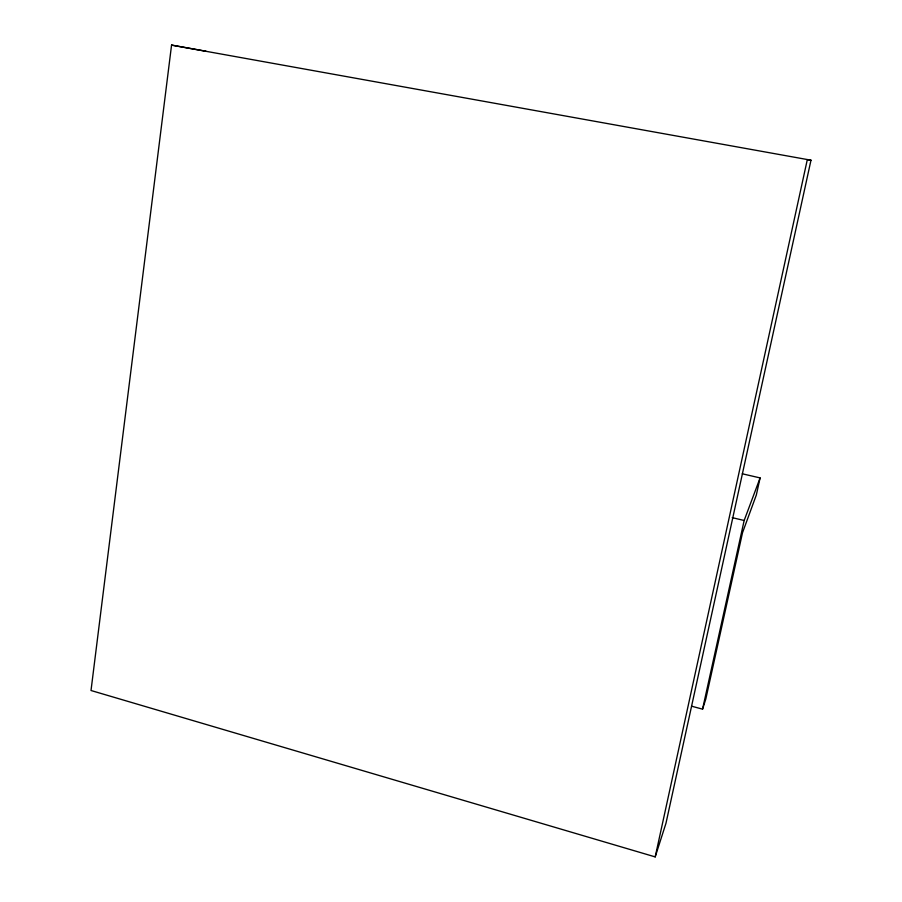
<?xml version="1.0" encoding="UTF-8"?>
<svg xmlns="http://www.w3.org/2000/svg" width="902" height="902" viewBox="0 0 902 902"><rect width="100%" height="100%" fill="white"/><g stroke="black" fill="none" stroke-linecap="round" stroke-linejoin="round"><path stroke-width="1.35" d="M171.56 45.1L91.012 690.504L655.19 856.9L665.958 823.323L810.988 160.206L171.56 45.1L206.039 51.245M655.19 856.9L807.313 159.62L810.988 160.206M691.687 706.221L702.557 709.152L744.161 520.488L760.104 477.913L742.301 473.798M760.104 477.913L756.316 495.04L742.515 532.71L705.815 698.994L702.557 709.152M732.232 517.647L744.161 520.488"/></g></svg>
